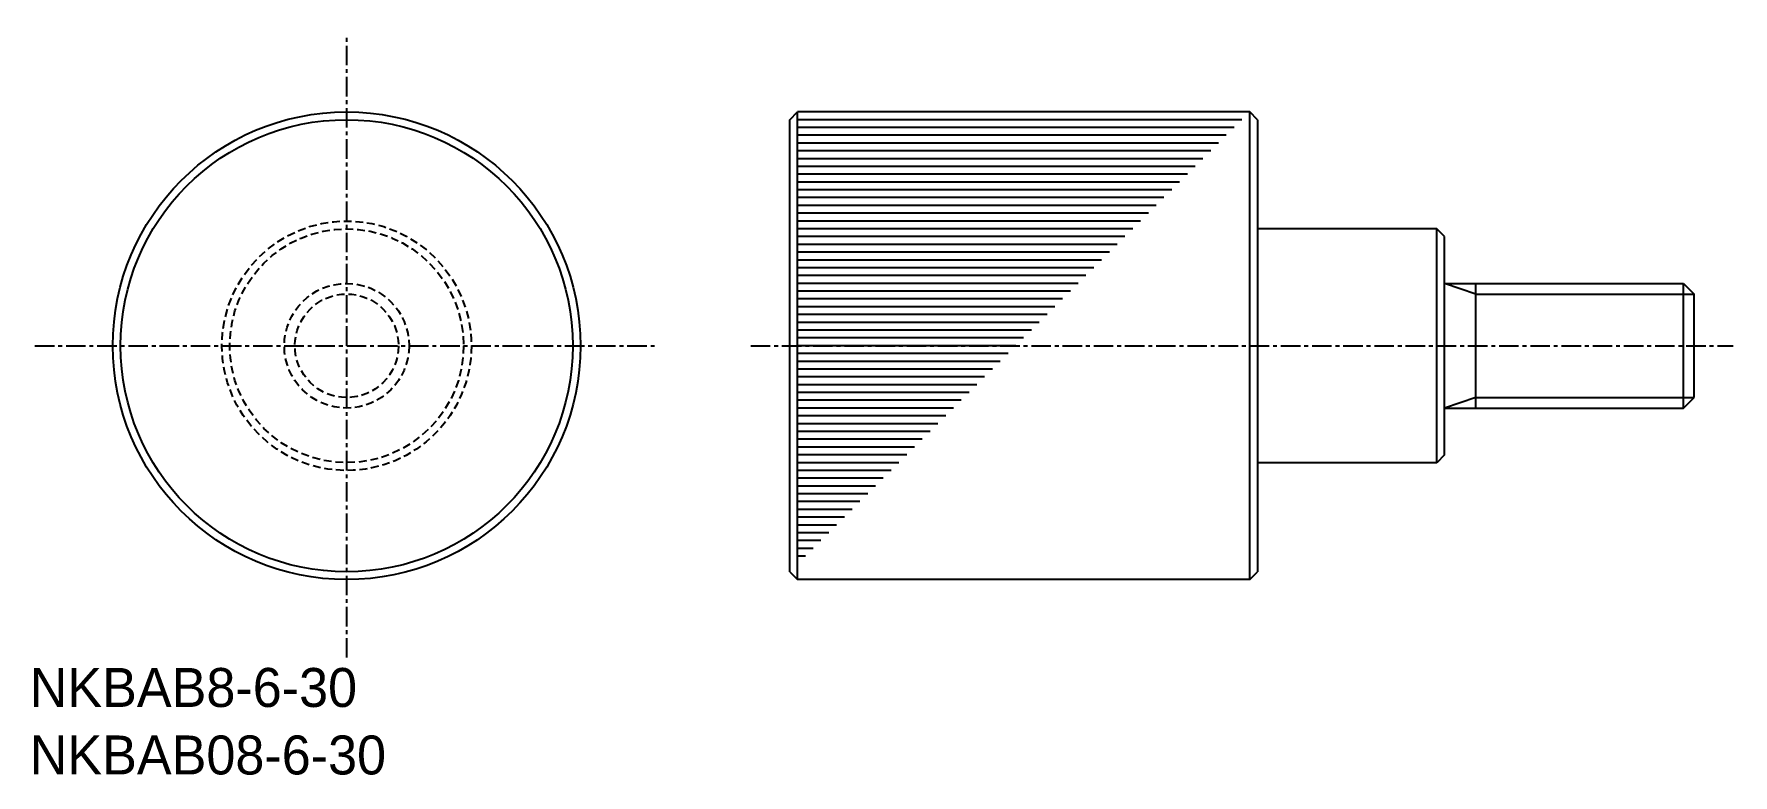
# Model space of a CAD drawing. Extents: x 0 to 109, y 0 to 48.
import ezdxf

# ---------------------------------------------------------------- set-up
doc = ezdxf.new("R2010")
doc.units = 0
doc.linetypes.add('CENTER', pattern=[2, 1.25, -0.25, 0.25, -0.25])
doc.linetypes.add('DASHED', pattern=[0.75, 0.5, -0.25])
doc.layers.get('0').update_dxf_attribs({"linetype": 'CONTINUOUS'})
doc.layers.add('CENTER', color=1, linetype='CENTER')

msp = doc.modelspace()

# ---------------------------------------------------------------- linework, layer by layer
at = {"color": 7, "linetype": 'CONTINUOUS'}
for p, q in [((48.75, 42), (49.25, 42.5)), ((48.75, 13), (48.75, 42)), ((78.25, 42.5), (49.25, 42.5)), ((49.25, 12.5), (49.25, 42.5)), ((78.25, 42.5), (49.25, 42.5)), ((77.75, 42), (49.25, 42)), ((77.25, 41.5), (49.25, 41.5)), ((78.25, 12.5), (78.25, 42.5)), ((78.75, 42), (78.25, 42.5)), ((78.75, 42), (78.75, 13)), ((76.75, 41), (49.25, 41)), ((76.25, 40.5), (49.25, 40.5)), ((75.75, 40), (49.25, 40)), ((75.25, 39.5), (49.25, 39.5)), ((74.75, 39), (49.25, 39)), ((74.25, 38.5), (49.25, 38.5)), ((73.75, 38), (49.25, 38)), ((73.25, 37.5), (49.25, 37.5)), ((72.75, 37), (49.25, 37)), ((72.25, 36.5), (49.25, 36.5)), ((71.75, 36), (49.25, 36)), ((71.25, 35.5), (49.25, 35.5)), ((70.75, 35), (49.25, 35)), ((90.25, 35), (78.75, 35)), ((90.25, 20), (90.25, 35)), ((90.75, 34.5), (90.25, 35)), ((70.25, 34.5), (49.25, 34.5)), ((69.75, 34), (49.25, 34)), ((90.75, 20.5), (90.75, 34.5)), ((69.25, 33.5), (49.25, 33.5)), ((68.75, 33), (49.25, 33)), ((68.25, 32.5), (49.25, 32.5)), ((67.75, 32), (49.25, 32)), ((67.25, 31.5), (49.25, 31.5)), ((66.75, 31), (49.25, 31)), ((90.75, 31.5), (106.07, 31.5)), ((92.75, 23.5), (92.75, 31.5)), ((106.07, 23.5), (106.07, 31.5)), ((106.07, 31.5), (106.75, 30.82)), ((106.75, 24.18), (106.75, 30.82)), ((66.25, 30.5), (49.25, 30.5)), ((65.75, 30), (49.25, 30)), ((65.25, 29.5), (49.25, 29.5)), ((64.75, 29), (49.25, 29)), ((64.25, 28.5), (49.25, 28.5)), ((63.75, 28), (49.25, 28)), ((63.25, 27.5), (49.25, 27.5)), ((106.75, 27.5), (106.75, 27.5)), ((62.75, 27), (49.25, 27)), ((62.25, 26.5), (49.25, 26.5)), ((106.75, 26.88), (106.75, 26.88)), ((61.75, 26), (49.25, 26)), ((61.25, 25.5), (49.25, 25.5)), ((60.75, 25), (49.25, 25)), ((60.25, 24.5), (49.25, 24.5)), ((59.75, 24), (49.25, 24)), ((106.07, 23.5), (106.75, 24.18)), ((59.25, 23.5), (49.25, 23.5)), ((58.75, 23), (49.25, 23)), ((90.75, 23.5), (106.07, 23.5)), ((58.25, 22.5), (49.25, 22.5)), ((57.75, 22), (49.25, 22)), ((57.25, 21.5), (49.25, 21.5)), ((56.75, 21), (49.25, 21)), ((56.25, 20.5), (49.25, 20.5)), ((55.75, 20), (49.25, 20)), ((90.25, 20), (78.75, 20)), ((90.75, 20.5), (90.25, 20)), ((55.25, 19.5), (49.25, 19.5)), ((54.75, 19), (49.25, 19)), ((54.25, 18.5), (49.25, 18.5)), ((53.75, 18), (49.25, 18)), ((53.25, 17.5), (49.25, 17.5)), ((52.75, 17), (49.25, 17)), ((52.25, 16.5), (49.25, 16.5)), ((51.75, 16), (49.25, 16)), ((51.25, 15.5), (49.25, 15.5)), ((50.75, 15), (49.25, 15)), ((50.25, 14.5), (49.25, 14.5)), ((49.75, 14), (49.25, 14)), ((48.75, 13), (49.25, 12.5)), ((78.25, 12.5), (49.25, 12.5)), ((78.25, 12.5), (49.25, 12.5)), ((78.25, 12.5), (78.75, 13))]:
    msp.add_line(p, q, dxfattribs=at)
at = {"color": 3, "linetype": 'CONTINUOUS'}
for p, q in [((92.75, 30.82), (90.75, 31.5)), ((92.75, 30.82), (106.75, 30.82)), ((92.75, 24.18), (90.75, 23.5)), ((92.75, 24.18), (106.75, 24.18))]:
    msp.add_line(p, q, dxfattribs=at)
at = {"color": 7, "linetype": 'CONTINUOUS'}
for radius in [15, 14.5]:
    msp.add_circle((20.33, 27.5), radius, dxfattribs=at)
at = {"color": 3, "linetype": 'DASHED'}
for radius in [8, 7.5, 4, 3.32]:
    msp.add_circle((20.33, 27.5), radius, dxfattribs=at)
at = {"layer": 'CENTER', "color": 1, "linetype": 'CENTER'}
for p, q in [((20.33, 7.5), (20.33, 47.5)), ((0.33, 27.5), (40.33, 27.5)), ((46.25, 27.5), (109.25, 27.5))]:
    msp.add_line(p, q, dxfattribs=at)

# ---------------------------------------------------------------- texts
at = {"color": 7, "linetype": 'CONTINUOUS'}
for s, p in [('NKBAB8-6-30', (0, 4.33)), ('NKBAB08-6-30', (0, 0))]:
    msp.add_text(s, height=2.5, dxfattribs=at).set_placement(p)

doc.saveas('drawing.dxf')
